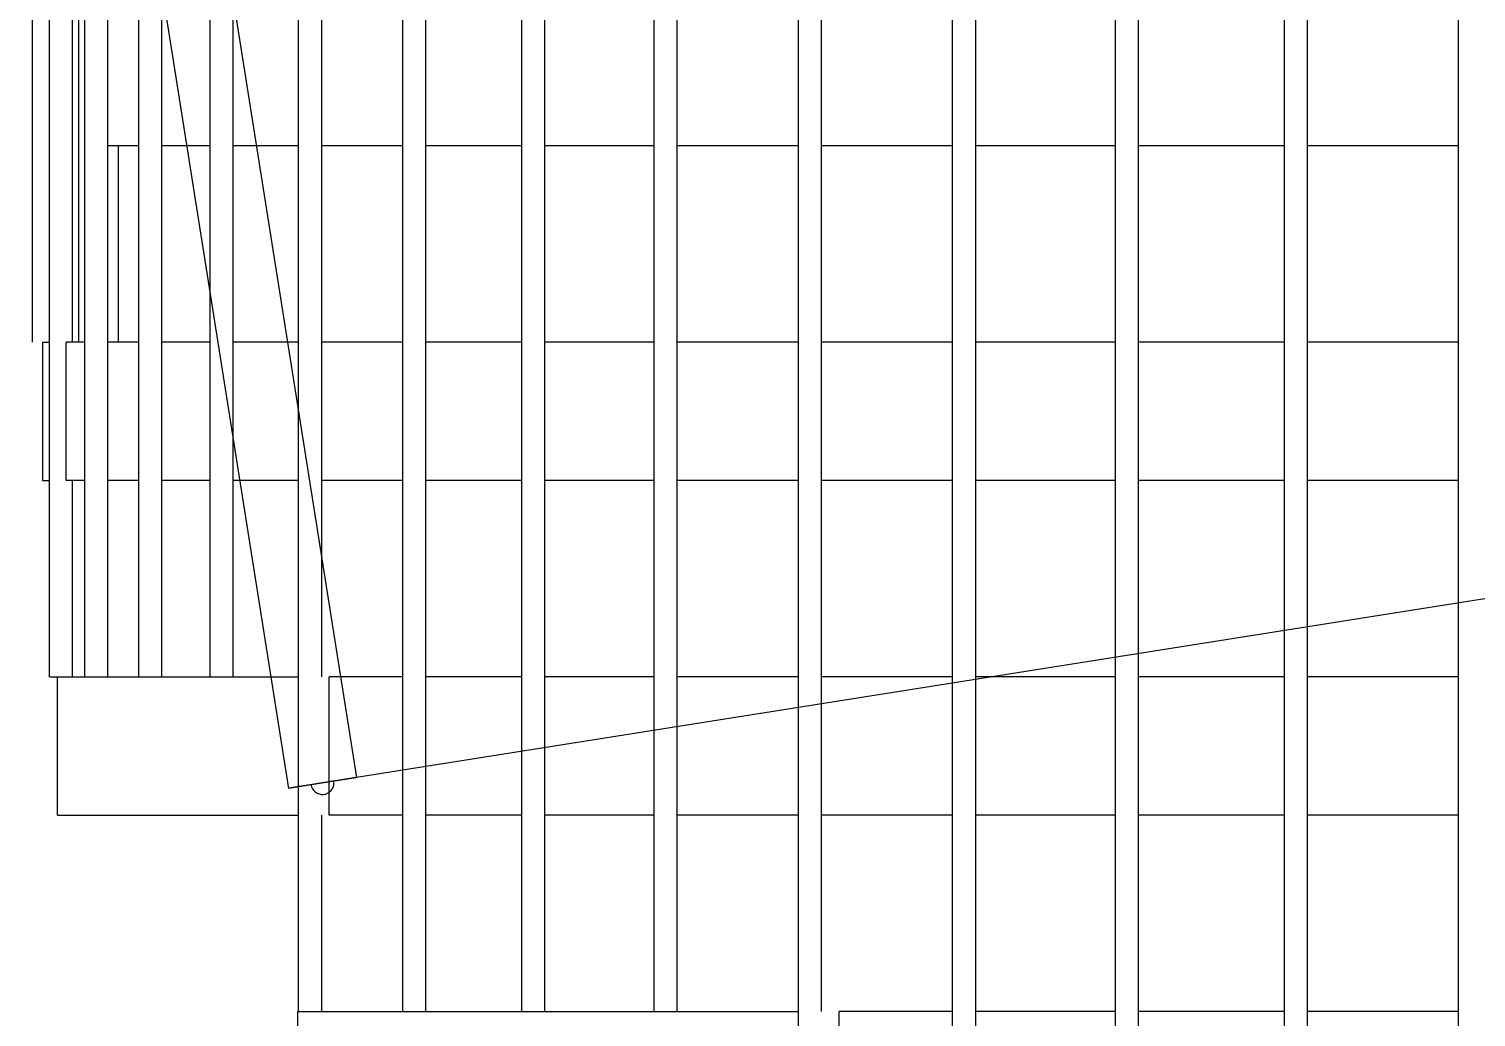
# Model space of a CAD drawing. Header units: millimetres. Extents: x -934 to 934, y -2220 to 2220.
# Drawn here: x -922 to -124, y -1116 to -571 of the extents above; entities that cross this region are included whole.
import ezdxf

# ---------------------------------------------------------------- set-up
doc = ezdxf.new("R2010")
doc.units = ezdxf.units.MM
doc.layers.add('Elevation', color=7, linetype='CONTINUOUS')
doc.layers.add('Plan', color=7, linetype='CONTINUOUS')

msp = doc.modelspace()

# ---------------------------------------------------------------- linework, layer by layer
at = {"layer": 'Elevation'}
for p, q in [((-919.99, -743.59), (-919.99, 44.14)), ((-910.74, -928.17), (-910.74, 19.81)), ((-898.04, -743.59), (-898.04, -6.49)), ((-894.53, -743.59), (-894.53, -12.78)), ((-891.15, -928.17), (-891.15, -18.77)), ((-878.45, -928.17), (-878.45, -39.02)), ((-861.47, -928.17), (-861.47, -62.84)), ((-848.77, -928.17), (-848.77, -78.96)), ((-822.02, -928.17), (-822.02, -109.25)), ((-809.32, -928.17), (-809.32, -122.43)), ((-773.26, -1112.75), (-773.26, -156.72)), ((-760.56, -928.17), (-760.56, -167.92)), ((-715.74, -1112.75), (-715.74, -204.72)), ((-703.04, -1112.75), (-703.04, -214.52)), ((-650.13, -1112.75), (-650.13, -253.29)), ((-637.43, -1112.75), (-637.43, -261.78)), ((-577.17, -1112.75), (-577.17, -302)), ((-564.47, -1112.75), (-564.47, -309.47)), ((-497.69, -1297.33), (-497.69, -350.7)), ((-484.99, -1112.75), (-484.99, -357.45)), ((-412.6, -1297.33), (-412.6, -399.41)), ((-399.9, -1297.33), (-399.9, -405.63)), ((-322.87, -1297.33), (-322.87, -448.12)), ((-310.17, -1297.33), (-310.17, -453.97)), ((-229.53, -1297.33), (-229.53, -496.83)), ((-216.83, -1297.33), (-216.83, -502.44)), ((-133.64, -1481.9), (-133.64, -545.54)), ((-861.47, -635.21), (-878.45, -635.21)), ((-872.66, -743.59), (-872.66, -635.21)), ((-822.02, -635.21), (-848.77, -635.21)), ((-773.26, -635.21), (-809.32, -635.21)), ((-715.74, -635.21), (-760.56, -635.21)), ((-650.13, -635.21), (-703.04, -635.21)), ((-577.17, -635.21), (-637.43, -635.21)), ((-497.69, -635.21), (-564.47, -635.21)), ((-412.6, -635.21), (-484.99, -635.21)), ((-322.87, -635.21), (-399.9, -635.21)), ((-229.53, -635.21), (-310.17, -635.21)), ((-133.64, -635.21), (-216.83, -635.21)), ((-914.43, -743.59), (-914.43, -819.79)), ((-901.37, -819.79), (-901.37, -743.59)), ((-891.15, -743.59), (-901.37, -743.59)), ((-861.47, -743.59), (-878.45, -743.59)), ((-822.02, -743.59), (-848.77, -743.59)), ((-773.26, -743.59), (-809.32, -743.59)), ((-715.74, -743.59), (-760.56, -743.59)), ((-650.13, -743.59), (-703.04, -743.59)), ((-577.17, -743.59), (-637.43, -743.59)), ((-497.69, -743.59), (-564.47, -743.59)), ((-412.6, -743.59), (-484.99, -743.59)), ((-322.87, -743.59), (-399.9, -743.59)), ((-229.53, -743.59), (-310.17, -743.59)), ((-133.64, -743.59), (-216.83, -743.59)), ((-891.15, -819.79), (-901.37, -819.79)), ((-898.04, -928.17), (-898.04, -819.79)), ((-861.47, -819.79), (-878.45, -819.79)), ((-822.02, -819.79), (-848.77, -819.79)), ((-773.26, -819.79), (-809.32, -819.79)), ((-715.74, -819.79), (-760.56, -819.79)), ((-650.13, -819.79), (-703.04, -819.79)), ((-577.17, -819.79), (-637.43, -819.79)), ((-497.69, -819.79), (-564.47, -819.79)), ((-412.6, -819.79), (-484.99, -819.79)), ((-322.87, -819.79), (-399.9, -819.79)), ((-229.53, -819.79), (-310.17, -819.79)), ((-133.64, -819.79), (-216.83, -819.79)), ((-906.18, -1004.37), (-906.18, -928.17)), ((-756.37, -1004.37), (-756.37, -928.17)), ((-715.74, -928.17), (-756.37, -928.17)), ((-650.13, -928.17), (-703.04, -928.17)), ((-577.17, -928.17), (-637.43, -928.17)), ((-497.69, -928.17), (-564.47, -928.17)), ((-412.6, -928.17), (-484.99, -928.17)), ((-322.87, -928.17), (-399.9, -928.17)), ((-229.53, -928.17), (-310.17, -928.17)), ((-133.64, -928.17), (-216.83, -928.17)), ((-760.56, -1112.75), (-760.56, -1004.37)), ((-715.74, -1004.37), (-756.37, -1004.37)), ((-650.13, -1004.37), (-703.04, -1004.37)), ((-577.17, -1004.37), (-637.43, -1004.37)), ((-497.69, -1004.37), (-564.47, -1004.37)), ((-412.6, -1004.37), (-484.99, -1004.37)), ((-322.87, -1004.37), (-399.9, -1004.37)), ((-229.53, -1004.37), (-310.17, -1004.37)), ((-133.64, -1004.37), (-216.83, -1004.37)), ((-773.75, -1188.95), (-773.75, -1112.75)), ((-475.16, -1188.95), (-475.16, -1112.75)), ((-412.6, -1112.75), (-475.16, -1112.75)), ((-322.87, -1112.75), (-399.9, -1112.75)), ((-229.53, -1112.75), (-310.17, -1112.75)), ((-133.64, -1112.75), (-216.83, -1112.75))]:
    msp.add_line(p, q, dxfattribs=at)
for points, knots in [([(-914.43, -743.59), (-914.41, -743.59), (-914.35, -743.59), (-914.26, -743.59), (-914.13, -743.59), (-913.96, -743.59), (-913.75, -743.59), (-913.51, -743.59), (-913.22, -743.59), (-912.9, -743.59), (-912.54, -743.59), (-912.15, -743.59), (-911.72, -743.59), (-911.24, -743.59), (-910.74, -743.59)], [3.14159265, 3.14159265, 3.1480152, 3.15443775, 3.1608603, 3.16728285, 3.1737054, 3.18012795, 3.1865505, 3.19297304, 3.19939559, 3.20581814, 3.21224069, 3.21866324, 3.22508579, 3.23150834, 3.23150834]), ([(-914.43, -819.79), (-914.41, -819.79), (-914.35, -819.79), (-914.26, -819.79), (-914.13, -819.79), (-913.96, -819.79), (-913.75, -819.79), (-913.51, -819.79), (-913.22, -819.79), (-912.9, -819.79), (-912.54, -819.79), (-912.15, -819.79), (-911.72, -819.79), (-911.24, -819.79), (-910.74, -819.79)], [3.14159265, 3.14159265, 3.1480152, 3.15443775, 3.1608603, 3.16728285, 3.1737054, 3.18012795, 3.1865505, 3.19297304, 3.19939559, 3.20581814, 3.21224069, 3.21866324, 3.22508579, 3.23150834, 3.23150834]), ([(-906.18, -928.17), (-902, -928.17), (-896.98, -928.17), (-891.11, -928.17), (-884.42, -928.17), (-876.89, -928.17), (-868.54, -928.17), (-859.38, -928.17), (-849.41, -928.17), (-838.64, -928.17), (-827.09, -928.17), (-814.77, -928.17), (-801.68, -928.17), (-787.84, -928.17), (-773.26, -928.17)], [3.2760568, 3.2760568, 3.3066722, 3.3372876, 3.367903, 3.3985185, 3.4291339, 3.4597493, 3.4903647, 3.5209802, 3.5515956, 3.582211, 3.6128264, 3.6434419, 3.6740573, 3.7046727, 3.7046727]), ([(-906.18, -1004.37), (-902, -1004.37), (-896.98, -1004.37), (-891.11, -1004.37), (-884.42, -1004.37), (-876.89, -1004.37), (-868.54, -1004.37), (-859.38, -1004.37), (-849.41, -1004.37), (-838.64, -1004.37), (-827.09, -1004.37), (-814.77, -1004.37), (-801.68, -1004.37), (-787.84, -1004.37), (-773.26, -1004.37)], [3.2760568, 3.2760568, 3.3066722, 3.3372876, 3.367903, 3.3985185, 3.4291339, 3.4597493, 3.4903647, 3.5209802, 3.5515956, 3.582211, 3.6128264, 3.6434419, 3.6740573, 3.7046727, 3.7046727]), ([(-773.75, -1112.75), (-758.3, -1112.75), (-742.13, -1112.75), (-725.24, -1112.75), (-707.67, -1112.75), (-689.41, -1112.75), (-670.49, -1112.75), (-650.93, -1112.75), (-630.75, -1112.75), (-609.96, -1112.75), (-588.59, -1112.75), (-566.66, -1112.75), (-544.18, -1112.75), (-521.18, -1112.75), (-497.69, -1112.75)], [3.7036624, 3.7036624, 3.734608, 3.7655537, 3.7964993, 3.8274449, 3.8583906, 3.8893362, 3.9202818, 3.9512274, 3.9821731, 4.0131187, 4.0440643, 4.07501, 4.1059556, 4.1369012, 4.1369012])]:
    msp.add_open_spline(points, degree=1, knots=knots, dxfattribs=at)
for points in [[(-910.74, -928.17), (-910.58, -928.17), (-910.11, -928.17), (-909.35, -928.17), (-908.34, -928.17), (-907.14, -928.17), (-905.8, -928.17), (-904.39, -928.17), (-902.97, -928.17), (-901.63, -928.17), (-900.43, -928.17), (-899.42, -928.17), (-898.66, -928.17), (-898.2, -928.17), (-898.04, -928.17)], [(-891.15, -928.17), (-890.99, -928.17), (-890.52, -928.17), (-889.77, -928.17), (-888.76, -928.17), (-887.56, -928.17), (-886.22, -928.17), (-884.8, -928.17), (-883.39, -928.17), (-882.05, -928.17), (-880.84, -928.17), (-879.84, -928.17), (-879.08, -928.17), (-878.61, -928.17), (-878.45, -928.17)], [(-861.47, -928.17), (-861.31, -928.17), (-860.84, -928.17), (-860.08, -928.17), (-859.08, -928.17), (-857.87, -928.17), (-856.53, -928.17), (-855.12, -928.17), (-853.7, -928.17), (-852.36, -928.17), (-851.16, -928.17), (-850.15, -928.17), (-849.4, -928.17), (-848.93, -928.17), (-848.77, -928.17)], [(-822.02, -928.17), (-821.86, -928.17), (-821.39, -928.17), (-820.63, -928.17), (-819.63, -928.17), (-818.42, -928.17), (-817.08, -928.17), (-815.67, -928.17), (-814.26, -928.17), (-812.91, -928.17), (-811.71, -928.17), (-810.71, -928.17), (-809.95, -928.17), (-809.48, -928.17), (-809.32, -928.17)], [(-773.26, -1112.75), (-773.1, -1112.75), (-772.63, -1112.75), (-771.87, -1112.75), (-770.87, -1112.75), (-769.67, -1112.75), (-768.32, -1112.75), (-766.91, -1112.75), (-765.5, -1112.75), (-764.15, -1112.75), (-762.95, -1112.75), (-761.95, -1112.75), (-761.19, -1112.75), (-760.72, -1112.75), (-760.56, -1112.75)], [(-715.74, -1112.75), (-715.59, -1112.75), (-715.12, -1112.75), (-714.36, -1112.75), (-713.35, -1112.75), (-712.15, -1112.75), (-710.81, -1112.75), (-709.39, -1112.75), (-707.98, -1112.75), (-706.64, -1112.75), (-705.44, -1112.75), (-704.43, -1112.75), (-703.67, -1112.75), (-703.2, -1112.75), (-703.04, -1112.75)], [(-650.13, -1112.75), (-649.97, -1112.75), (-649.5, -1112.75), (-648.75, -1112.75), (-647.74, -1112.75), (-646.54, -1112.75), (-645.19, -1112.75), (-643.78, -1112.75), (-642.37, -1112.75), (-641.03, -1112.75), (-639.82, -1112.75), (-638.82, -1112.75), (-638.06, -1112.75), (-637.59, -1112.75), (-637.43, -1112.75)], [(-577.17, -1112.75), (-577.01, -1112.75), (-576.54, -1112.75), (-575.78, -1112.75), (-574.78, -1112.75), (-573.57, -1112.75), (-572.23, -1112.75), (-570.82, -1112.75), (-569.4, -1112.75), (-568.06, -1112.75), (-566.86, -1112.75), (-565.85, -1112.75), (-565.1, -1112.75), (-564.63, -1112.75), (-564.47, -1112.75)]]:
    msp.add_open_spline(points, degree=1, dxfattribs=at)
at = {"layer": 'Plan'}
for p, q in [((-921.99, -86.46), (-778.94, -989.61)), ((-884.36, -80.5), (-741.31, -983.65)), ((134.62, -844.91), (-741.31, -983.65))]:
    msp.add_line(p, q, dxfattribs=at)
for start, end in [(-171, 0), (0, 9)]:
    msp.add_arc((-760.13, -986.63), 6.35, start, end, dxfattribs=at)
msp.add_open_spline([(-741.31, -983.65), (-741.78, -983.72), (-743.18, -983.94), (-745.42, -984.3), (-748.4, -984.77), (-751.96, -985.33), (-755.94, -985.96), (-760.13, -986.63), (-764.32, -987.29), (-768.29, -987.92), (-771.86, -988.48), (-774.84, -988.96), (-777.08, -989.31), (-778.47, -989.53), (-778.94, -989.61)], degree=1, dxfattribs=at)

doc.saveas('drawing.dxf')
